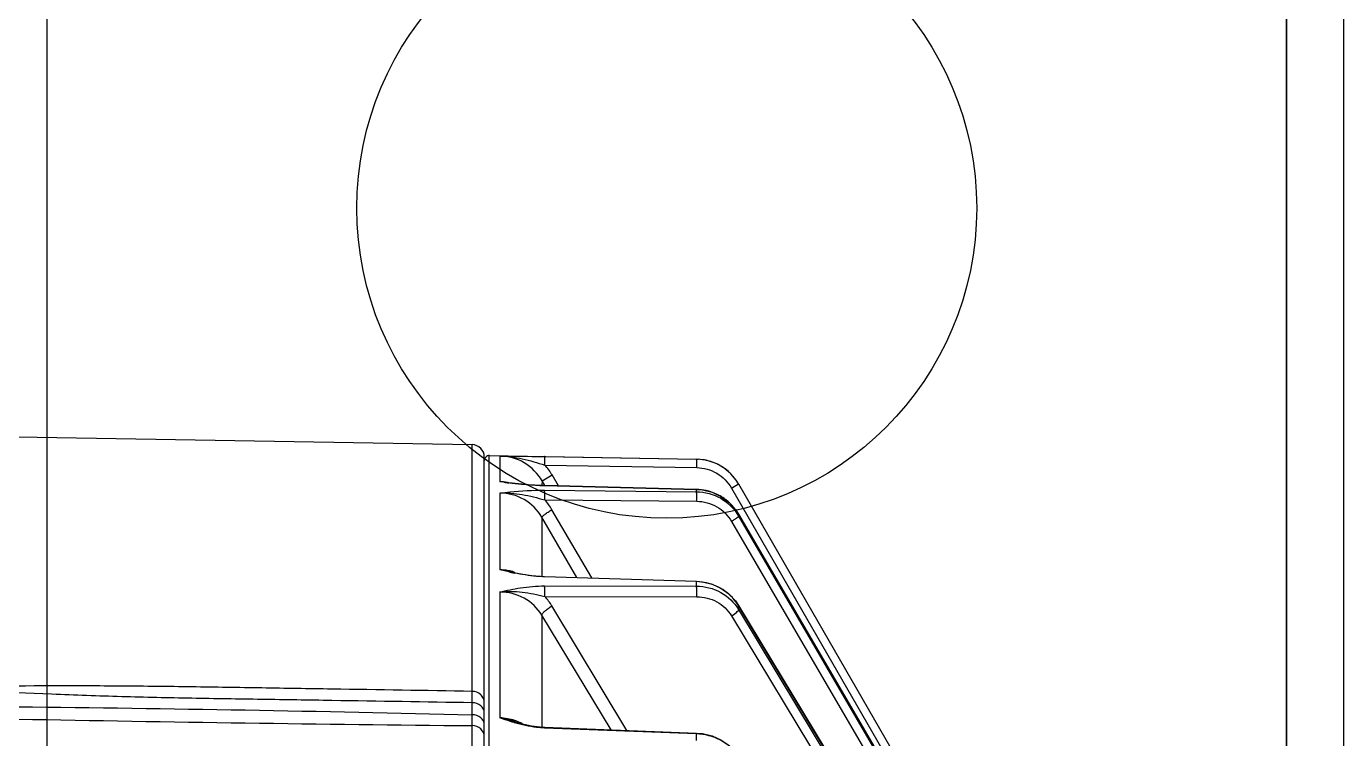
# Model space of a CAD drawing. Header units: millimetres. Extents: x -95754 to 177808, y 34455 to 150605.
# Drawn here: x 174726.2 to 174779.3, y 139708.5 to 139737.2 of the extents above; entities that cross this region are included whole.
import ezdxf

# ---------------------------------------------------------------- set-up
doc = ezdxf.new("R2010")
doc.units = ezdxf.units.MM
doc.header["$LTSCALE"] = 300
doc.layers.add('A-ETC-기계', color=253, linetype='Continuous')

# ---------------------------------------------------------------- blocks, each defined once
blk = doc.blocks.new('A$Cefb55bcc')
at = {"color": 8, "linetype": 'ByBlock', "ltscale": 3}
for p, q in [((617.618, -125.345), (617.618, -975.35)), ((619.918, -125.345), (619.918, -975.35)), ((567.618, -175.702), (567.618, -924.993)), ((617.618, -175.702), (617.618, -924.993)), ((562.169, -434.394), (584.769, -434.788)), ((584.769, -445.67), (584.769, -434.788)), ((585.26, -445.6), (585.26, -435.288)), ((585.463, -447.33), (585.463, -435.228)), ((585.463, -435.228), (593.818, -435.374)), ((585.892, -435.246), (585.887, -436.283)), ((587.695, -435.269), (593.818, -435.374)), ((587.707, -435.608), (593.83, -435.713)), ((593.818, -435.374), (593.818, -435.374)), ((593.818, -435.374), (593.89, -435.377)), ((587.589, -436.244), (587.995, -436.01)), ((588.249, -436.45), (587.995, -436.01)), ((586.082, -436.302), (585.887, -436.283)), ((586.05, -436.303), (585.887, -436.283)), ((587.589, -436.244), (587.587, -436.433)), ((587.697, -436.433), (587.589, -436.244)), ((587.688, -436.625), (593.818, -436.683)), ((587.692, -436.436), (587.689, -436.44)), ((593.818, -436.591), (587.689, -436.44)), ((587.692, -436.436), (593.82, -436.588)), ((593.82, -436.588), (593.818, -436.591)), ((593.818, -436.683), (593.818, -436.591)), ((595.23, -436.538), (595.514, -436.373)), ((595.23, -436.538), (611.424, -464.588)), ((595.514, -436.373), (611.709, -464.423)), ((595.514, -436.373), (595.514, -436.373)), ((595.514, -436.373), (611.709, -464.424)), ((585.885, -436.737), (585.885, -439.826)), ((587.7, -437.012), (593.83, -437.069)), ((587.582, -437.714), (587.581, -440.044)), ((588.998, -440.14), (587.582, -437.714)), ((589.594, -440.159), (587.989, -437.409)), ((595.513, -437.584), (611.708, -465.326)), ((595.513, -437.584), (595.514, -437.587)), ((595.514, -437.663), (595.514, -437.587)), ((611.709, -465.329), (595.514, -437.587)), ((595.514, -437.663), (611.674, -465.346)), ((595.23, -437.878), (611.424, -465.62)), ((586.246, -439.91), (585.885, -439.826)), ((586.285, -439.897), (586.284, -439.897)), ((587.692, -440.099), (587.688, -440.113)), ((593.818, -440.308), (587.688, -440.113)), ((587.692, -440.099), (593.823, -440.293)), ((593.823, -440.293), (593.818, -440.308)), ((593.818, -440.488), (593.818, -440.308)), ((585.885, -440.724), (585.886, -445.796)), ((587.688, -440.48), (593.818, -440.488)), ((587.7, -440.906), (593.83, -440.914)), ((591.015, -446.302), (587.988, -441.289)), ((595.511, -441.264), (611.706, -468.089)), ((595.511, -441.264), (595.514, -441.278)), ((595.514, -441.429), (595.514, -441.278)), ((611.702, -468.091), (595.514, -441.278)), ((595.514, -441.429), (611.635, -468.132)), ((587.582, -441.659), (587.583, -446.137)), ((590.371, -446.277), (587.582, -441.659)), ((595.23, -441.688), (611.424, -468.513)), ((585.26, -448.563), (585.26, -445.185)), ((584.769, -447.166), (584.769, -446.11)), ((586.476, -445.991), (586.462, -445.987)), ((586.475, -445.944), (586.475, -445.944)), ((593.818, -446.442), (587.689, -446.209)), ((587.696, -446.176), (593.825, -446.408)), ((593.818, -446.707), (593.818, -446.442))]:
    blk.add_line(p, q, dxfattribs=at)
at = {"color": 8, "linetype": 'ByBlock', "ltscale": 3, "elevation": 0}
blk.add_lwpolyline([(567.618, -945.35), (617.618, -945.35), (617.618, -155.345), (567.618, -155.345)], close=True, dxfattribs=at)
at = {"color": 8, "linetype": 'ByBlock', "ltscale": 3}
for points in [[(586.082, -436.302), (586.381, -436.337), (586.767, -436.378), (587.141, -436.41), (587.505, -436.43), (587.692, -436.436)], [(593.82, -436.588), (594.062, -436.608), (594.446, -436.703), (594.805, -436.871), (595.123, -437.105), (595.389, -437.396), (595.513, -437.584)], [(587.582, -437.714), (587.581, -439.048), (587.581, -440.093)], [(586.284, -439.897), (586.452, -439.934), (586.816, -440.005), (587.171, -440.058), (587.517, -440.09), (587.692, -440.099)], [(593.823, -440.293), (594.064, -440.315), (594.448, -440.409), (594.805, -440.574), (595.122, -440.801), (595.387, -441.083), (595.511, -441.264)], [(587.582, -441.659), (587.583, -443.995), (587.583, -446.168)], [(586.475, -445.944), (586.801, -446.037), (587.161, -446.116), (587.512, -446.164), (587.696, -446.176)], [(593.825, -446.408), (594.067, -446.431), (594.449, -446.523), (594.804, -446.68), (595.119, -446.897), (595.383, -447.164), (595.506, -447.334)]]:
    blk.add_lwpolyline(points, dxfattribs=at)
blk.add_circle((592.618, -425.253, 0), 12.5, dxfattribs=at)
for centre, radius, start, end in [((584.76, -435.288), 0.5, 0, 89), ((585.46, -435.428), 0.2, 89, 180), ((585.827, -437.262), 2.504, 30.001, 41.3391), ((593.783, -437.373), 1.999, 30, 89), ((593.782, -437.379), 2.005, 77.3985, 87.0045), ((593.784, -437.369), 1.995, 74.0299, 77.3865), ((593.783, -437.374), 2, 65.9249, 74.0271), ((593.782, -437.375), 2.002, 60.8575, 65.915), ((593.782, -437.375), 2.001, 54.3821, 60.8589), ((593.782, -437.374), 2.001, 47.2343, 54.3716), ((593.786, -437.37), 1.995, 42.3997, 47.2328), ((593.777, -437.377), 2.007, 30.0244, 42.3836), ((585.834, -438.318), 2.036, 82.9608, 88.5094), ((591.396, -393.03), 43.602, 262.9573, 263.2204), ((585.833, -438.322), 2.04, 78.5974, 82.9648), ((593.769, -438.63), 2.039, 77.5812, 88.631), ((593.772, -438.617), 2.026, 74.34, 77.5775), ((593.77, -438.624), 2.033, 65.9045, 74.3333), ((585.863, -438.65), 2.462, 30.2908, 41.7228), ((593.773, -438.615), 2.024, 62.3337, 65.8988), ((593.771, -438.618), 2.027, 55.0313, 62.3307), ((593.78, -438.607), 2.013, 50.8497, 55.0272), ((593.782, -438.603), 2.009, 44.3421, 50.8469), ((593.791, -438.594), 1.996, 39.5791, 44.3371), ((593.794, -438.592), 1.992, 30.2934, 39.5811), ((585.319, -444.134), 4.345, 77.1582, 82.5128), ((585.811, -441.952), 2.127, 78.4948, 87.9986), ((585.812, -441.944), 2.12, 76.9785, 78.4908), ((585.812, -441.946), 2.122, 71.2644, 76.9783), ((589.054, -427.484), 12.74, 257.2678, 258.3163), ((585.961, -442.515), 2.369, 31.1564, 42.7654), ((593.836, -442.296), 1.963, 41.8487, 43.2864), ((593.852, -442.283), 1.943, 31.5404, 41.8655), ((593.89, -442.258), 1.897, 31.1185, 31.5023), ((521.572, -445.91), 63.197, 359.81858, 0.2181), ((585.789, -448.065), 2.271, 72.0873, 87.5331), ((585.801, -448.022), 2.226, 69.6512, 72.0389), ((585.811, -447.995), 2.197, 63.5455, 69.6577)]:
    blk.add_arc(centre, radius, start, end, dxfattribs=at)
for points, knots in [([(585.892, -435.246), (586.027, -435.247), (586.628, -435.251), (587.229, -435.261), (587.695, -435.269)], [0, 0, 0, 0, 0.225435, 1, 1, 1, 1]), ([(587.589, -436.244), (587.419, -435.95), (586.919, -435.442), (586.231, -435.251), (585.892, -435.246)], [0, 0, 0, 0, 0.500233, 1, 1, 1, 1]), ([(585.892, -435.246), (586.195, -435.249), (586.812, -435.338), (587.403, -435.522), (587.707, -435.608)], [0, 0, 0, 0, 0.489496, 1, 1, 1, 1]), ([(587.707, -435.608), (587.708, -435.564), (587.708, -435.485), (587.707, -435.39), (587.704, -435.33), (587.702, -435.297), (587.699, -435.281), (587.697, -435.269), (587.695, -435.269)], [0, 0, 0, 0, 0.38214, 0.704287, 0.827709, 0.919966, 0.977617, 1, 1, 1, 1]), ([(593.829, -435.473), (593.828, -435.459), (593.827, -435.435), (593.825, -435.403), (593.822, -435.387), (593.82, -435.374), (593.818, -435.374)], [0, 0, 0, 0, 0.418598, 0.730982, 0.925468, 1, 1, 1, 1]), ([(593.83, -435.713), (593.83, -435.691), (593.831, -435.611), (593.831, -435.531), (593.829, -435.473)], [0, 0, 0, 0, 0.276751, 1, 1, 1, 1]), ([(593.83, -435.713), (594.11, -435.718), (594.677, -435.876), (595.09, -436.295), (595.23, -436.538)], [0, 0, 0, 0, 0.499739, 1, 1, 1, 1]), ([(585.885, -436.737), (586.021, -436.722), (586.619, -436.657), (587.222, -436.621), (587.688, -436.625)], [0, 0, 0, 0, 0.226197, 1, 1, 1, 1]), ([(587.689, -436.44), (587.558, -436.437), (587.077, -436.416), (586.597, -436.368), (586.248, -436.327)], [0, 0, 0, 0, 0.271605, 1, 1, 1, 1]), ([(587.7, -437.012), (587.701, -436.968), (587.701, -436.883), (587.7, -436.769), (587.695, -436.685), (587.693, -436.64), (587.688, -436.625)], [0, 0, 0, 0, 0.343308, 0.652208, 0.882028, 1, 1, 1, 1]), ([(593.818, -436.683), (594.156, -436.686), (594.842, -436.87), (595.344, -437.372), (595.514, -437.663)], [0, 0, 0, 0, 0.500977, 1, 1, 1, 1]), ([(593.83, -437.069), (593.831, -437.025), (593.831, -436.941), (593.83, -436.827), (593.825, -436.742), (593.823, -436.697), (593.818, -436.683)], [0, 0, 0, 0, 0.343775, 0.652945, 0.88264, 1, 1, 1, 1]), ([(585.885, -436.737), (586.186, -436.723), (586.804, -436.774), (587.399, -436.929), (587.7, -437.012)], [0, 0, 0, 0, 0.490334, 1, 1, 1, 1]), ([(587.582, -437.714), (587.412, -437.423), (586.91, -436.921), (586.224, -436.739), (585.885, -436.737)], [0, 0, 0, 0, 0.499109, 1, 1, 1, 1]), ([(593.83, -437.069), (594.109, -437.072), (594.675, -437.223), (595.089, -437.637), (595.23, -437.878)], [0, 0, 0, 0, 0.500912, 1, 1, 1, 1]), ([(587.582, -437.714), (587.582, -437.707), (587.593, -437.691), (587.63, -437.65), (587.712, -437.585), (587.838, -437.499), (587.936, -437.439), (587.989, -437.409)], [0, 0, 0, 0, 0.039333, 0.107888, 0.329965, 0.641285, 1, 1, 1, 1]), ([(595.23, -437.878), (595.267, -437.856), (595.335, -437.814), (595.426, -437.753), (595.48, -437.706), (595.514, -437.676), (595.514, -437.663)], [0, 0, 0, 0, 0.360092, 0.672352, 0.894338, 1, 1, 1, 1]), ([(587.688, -440.113), (587.579, -440.11), (587.172, -440.085), (586.768, -440.02), (586.474, -439.96)], [0, 0, 0, 0, 0.265969, 1, 1, 1, 1]), ([(595.265, -440.95), (595.082, -440.755), (594.628, -440.437), (594.088, -440.316), (593.818, -440.308)], [0, 0, 0, 0, 0.497038, 1, 1, 1, 1]), ([(585.885, -440.724), (586.162, -440.661), (586.757, -440.534), (587.365, -440.48), (587.688, -440.48)], [0, 0, 0, 0, 0.467507, 1, 1, 1, 1]), ([(585.885, -440.724), (586.184, -440.692), (586.8, -440.704), (587.4, -440.829), (587.7, -440.906)], [0, 0, 0, 0, 0.491949, 1, 1, 1, 1]), ([(587.582, -441.658), (587.411, -441.375), (586.902, -440.889), (586.222, -440.723), (585.885, -440.724)], [0, 0, 0, 0, 0.495594, 1, 1, 1, 1]), ([(587.7, -440.906), (587.702, -440.819), (587.699, -440.678), (587.698, -440.535), (587.688, -440.48)], [0, 0, 0, 0, 0.609998, 1, 1, 1, 1]), ([(593.818, -440.488), (594.155, -440.489), (594.835, -440.66), (595.343, -441.146), (595.514, -441.429)], [0, 0, 0, 0, 0.504533, 1, 1, 1, 1]), ([(593.83, -440.914), (593.831, -440.827), (593.829, -440.686), (593.827, -440.542), (593.818, -440.488)], [0, 0, 0, 0, 0.610578, 1, 1, 1, 1]), ([(593.83, -440.914), (594.108, -440.915), (594.669, -441.054), (595.088, -441.455), (595.23, -441.688)], [0, 0, 0, 0, 0.504468, 1, 1, 1, 1]), ([(587.582, -441.658), (587.582, -441.633), (587.622, -441.57), (587.707, -441.483), (587.835, -441.383), (587.935, -441.32), (587.988, -441.289)], [0, 0, 0, 0, 0.138361, 0.367935, 0.667583, 1, 1, 1, 1]), ([(595.23, -441.688), (595.301, -441.647), (595.397, -441.583), (595.487, -441.491), (595.514, -441.447), (595.514, -441.429)], [0, 0, 0, 0, 0.632802, 0.862326, 1, 1, 1, 1]), ([(584.769, -444.728), (582.884, -444.698), (580.058, -444.653), (576.289, -444.594), (573.463, -444.546), (570.637, -444.513), (566.872, -444.504), (564.05, -444.531), (562.169, -444.561)], [0, 0, 0, 0, 0.250151, 0.375226, 0.500302, 0.625357, 0.750348, 1, 1, 1, 1]), ([(584.769, -445.189), (582.884, -445.159), (580.057, -445.114), (576.289, -445.053), (573.462, -445.012), (570.636, -444.949), (566.87, -444.818), (564.049, -444.674), (562.169, -444.561)], [0, 0, 0, 0, 0.250065, 0.375097, 0.50013, 0.625163, 0.750172, 1, 1, 1, 1]), ([(585.26, -445.185), (585.26, -445.126), (585.233, -445.005), (585.087, -444.803), (584.893, -444.73), (584.769, -444.728)], [0, 0, 0, 0, 0.241722, 0.489605, 1, 1, 1, 1]), ([(585.26, -445.6), (585.26, -445.546), (585.232, -445.435), (585.08, -445.251), (584.892, -445.191), (584.769, -445.189)], [0, 0, 0, 0, 0.228991, 0.471886, 1, 1, 1, 1]), ([(548.175, -445.264), (554.273, -445.248), (566.473, -445.308), (578.67, -445.522), (584.769, -445.67)], [0, 0, 0, 0, 0.499934, 1, 1, 1, 1]), ([(548.175, -445.404), (554.272, -445.584), (566.469, -445.874), (578.669, -446.051), (584.769, -446.11)], [0, 0, 0, 0, 0.499999, 1, 1, 1, 1]), ([(585.26, -446.078), (585.26, -446.025), (585.232, -445.914), (585.08, -445.731), (584.892, -445.671), (584.769, -445.67)], [0, 0, 0, 0, 0.228422, 0.471102, 1, 1, 1, 1]), ([(585.26, -446.562), (585.26, -446.504), (585.233, -446.384), (585.086, -446.184), (584.893, -446.112), (584.769, -446.11)], [0, 0, 0, 0, 0.240475, 0.487852, 1, 1, 1, 1]), ([(586.475, -445.944), (586.426, -445.929), (586.232, -445.871), (586.035, -445.824), (585.886, -445.796)], [0, 0, 0, 0, 0.252497, 1, 1, 1, 1]), ([(586.462, -445.987), (586.412, -445.972), (586.22, -445.912), (586.029, -445.846), (585.886, -445.796)], [0, 0, 0, 0, 0.254734, 1, 1, 1, 1]), ([(587.689, -446.209), (587.581, -446.205), (587.17, -446.171), (586.766, -446.078), (586.476, -445.991)], [0, 0, 0, 0, 0.264023, 1, 1, 1, 1]), ([(587.696, -446.176), (587.693, -446.176), (587.693, -446.193), (587.69, -446.201), (587.689, -446.209)], [0, 0, 0, 0, 0.265251, 1, 1, 1, 1]), ([(593.825, -446.408), (593.822, -446.408), (593.822, -446.426), (593.819, -446.433), (593.818, -446.442)], [0, 0, 0, 0, 0.265171, 1, 1, 1, 1]), ([(595.499, -447.341), (595.322, -447.074), (594.808, -446.622), (594.151, -446.453), (593.818, -446.442)], [0, 0, 0, 0, 0.489811, 1, 1, 1, 1])]:
    blk.add_open_spline(points, degree=3, knots=knots, dxfattribs=at)
blk = doc.blocks.new('G$C618AA28F')
at = {"color": 0, "rotation": 180}
blk.add_blockref('A$Cefb55bcc', (-1855.808, -550.145), dxfattribs=at)
blk = doc.blocks.new('4F_기계장비')
at = {"layer": 'A-ETC-기계', "rotation": 180}
blk.add_blockref('G$C618AA28F', (79750.001, -9000.001), dxfattribs=at)

msp = doc.modelspace()

# ---------------------------------------------------------------- block references
at = {"layer": 'A-ETC-기계'}
msp.add_blockref('4F_기계장비', (92553.571, 148605.018), dxfattribs=at)

doc.saveas('drawing.dxf')
